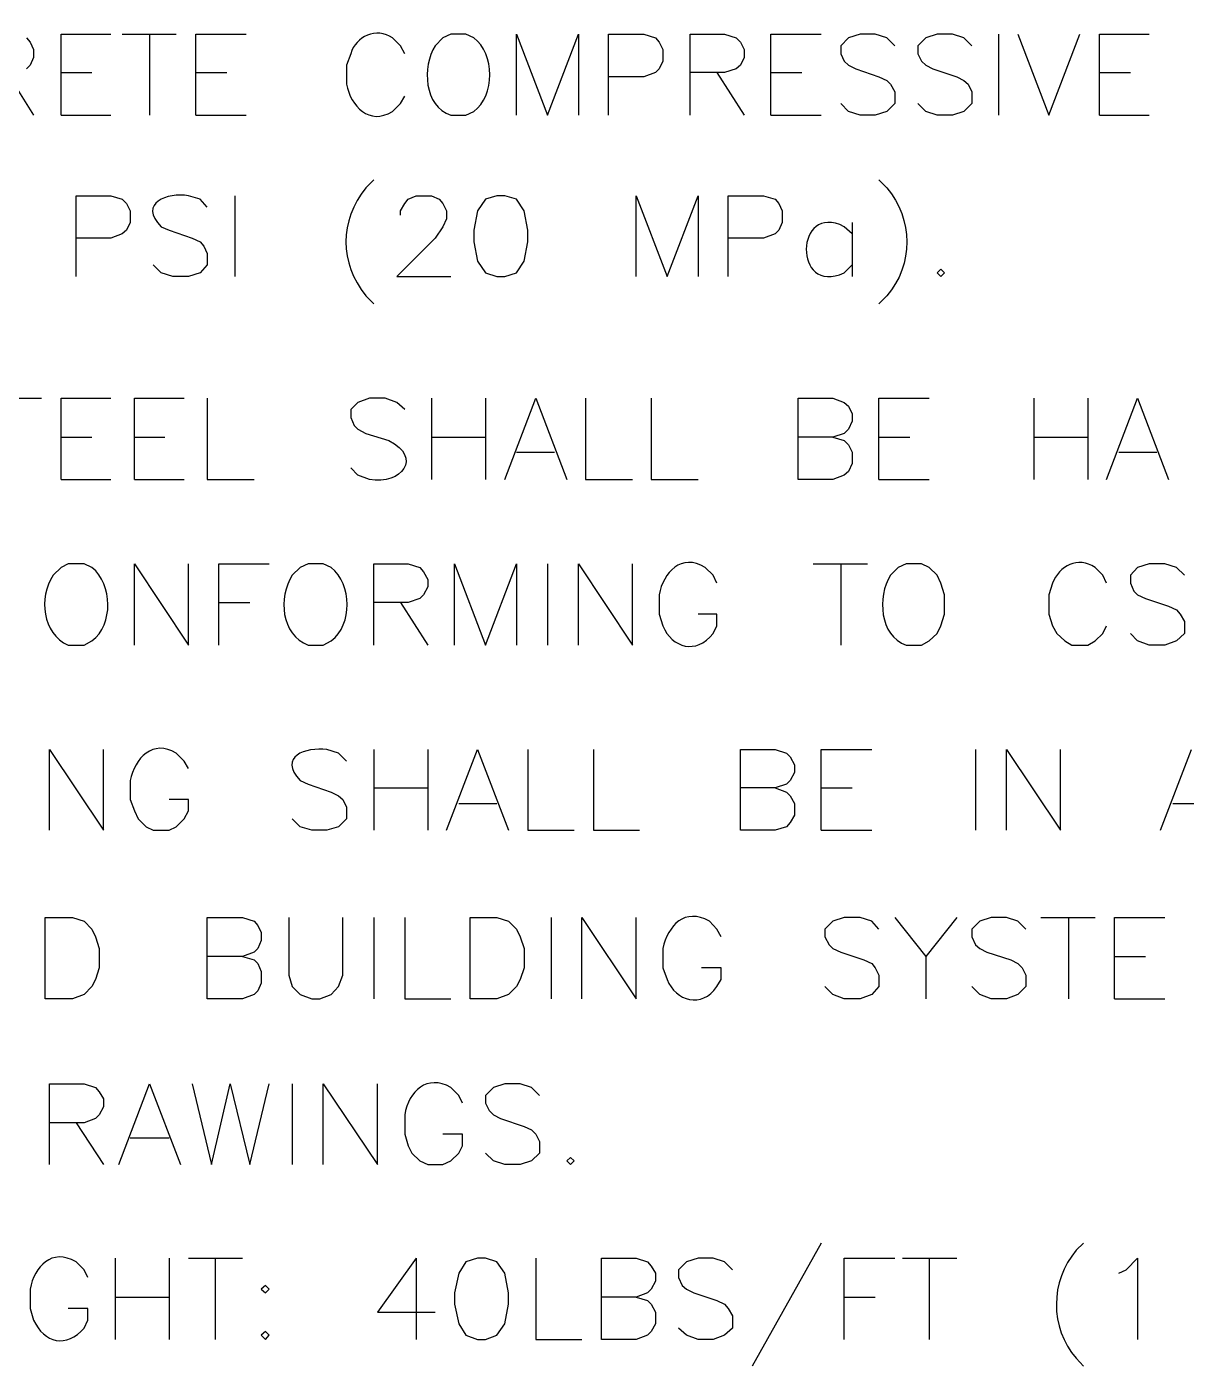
# Model space of a CAD drawing. Header units: millimetres. Extents: x 14 to 201, y 16 to 268.
# Drawn here: x 63.13 to 97.19, y 66.38 to 105.74 of the extents above; entities that cross this region are included whole.
import ezdxf

# ---------------------------------------------------------------- set-up
doc = ezdxf.new("R2010")
doc.units = ezdxf.units.MM
doc.layers.get('0').update_dxf_attribs({"linetype": 'CONTINUOUS'})

msp = doc.modelspace()

# ---------------------------------------------------------------- linework, layer by layer
at = {"color": 0}
for p, q in [((64.1354, 103.145), (64.1354, 105.517)), ((64.1354, 105.517), (65.5959, 105.517)), ((65.9335, 105.517), (67.521, 105.517)), ((66.7385, 105.517), (66.7385, 103.145)), ((68.0932, 103.145), (68.0932, 105.517)), ((68.0932, 105.517), (69.5745, 105.517)), ((75.5869, 105.517), (75.354, 105.41)), ((76.0307, 105.517), (75.5869, 105.517)), ((76.2635, 105.41), (76.0307, 105.517)), ((77.512, 103.145), (77.512, 105.517)), ((77.512, 105.517), (78.4229, 103.145)), ((78.4229, 103.145), (79.3323, 105.517)), ((79.3323, 105.517), (79.3323, 103.145)), ((80.221, 103.145), (80.221, 105.517)), ((80.221, 105.517), (81.2588, 105.517)), ((81.2588, 105.517), (81.5979, 105.41)), ((82.6135, 103.145), (82.6135, 105.517)), ((82.6135, 105.517), (83.6291, 105.517)), ((83.6291, 105.517), (83.9682, 105.41)), ((84.9835, 103.145), (84.9835, 105.517)), ((84.9835, 105.517), (86.4665, 105.517)), ((87.6088, 105.517), (87.2698, 105.41)), ((88.054, 105.517), (87.6088, 105.517)), ((88.3916, 105.41), (88.054, 105.517)), ((89.8744, 105.517), (89.5354, 105.41)), ((90.3182, 105.517), (89.8744, 105.517)), ((90.6568, 105.41), (90.3182, 105.517)), ((91.6725, 105.517), (91.6725, 103.145)), ((92.2443, 105.517), (93.1541, 103.145)), ((93.1541, 103.145), (94.065, 105.517)), ((94.6369, 103.145), (94.6369, 105.517)), ((94.6369, 105.517), (96.096, 105.517)), ((63.1197, 105.41), (63.2245, 105.283)), ((63.2245, 105.283), (63.3307, 105.071)), ((74.1041, 105.178), (73.871, 105.41)), ((74.2322, 104.944), (74.1041, 105.178)), ((75.354, 105.41), (75.1209, 105.178)), ((81.5979, 105.41), (81.704, 105.283)), ((81.704, 105.283), (81.8085, 105.071)), ((83.9682, 105.41), (84.0948, 105.283)), ((84.0948, 105.283), (84.201, 105.071)), ((87.2698, 105.41), (87.037, 105.178)), ((87.037, 105.178), (87.037, 104.944)), ((88.6245, 105.178), (88.3916, 105.41)), ((89.5354, 105.41), (89.3025, 105.178)), ((89.3025, 105.178), (89.3025, 104.944)), ((90.89, 105.178), (90.6568, 105.41)), ((63.3307, 104.838), (63.2245, 104.606)), ((63.3307, 105.071), (63.3307, 104.838)), ((72.6447, 104.944), (72.5166, 104.606)), ((81.8085, 104.732), (81.704, 104.499)), ((81.8085, 105.071), (81.8085, 104.732)), ((84.201, 104.838), (84.0948, 104.606)), ((84.201, 105.071), (84.201, 104.838)), ((87.037, 104.944), (87.1432, 104.732)), ((87.1432, 104.732), (87.2698, 104.606)), ((89.3025, 104.944), (89.4084, 104.732)), ((89.4084, 104.732), (89.5354, 104.606)), ((62.5479, 104.395), (63.3307, 103.145)), ((63.2245, 104.606), (63.1197, 104.499)), ((64.1354, 104.395), (65.0448, 104.395)), ((68.0932, 104.395), (69.004, 104.395)), ((72.5166, 104.606), (72.5166, 104.056)), ((81.5979, 104.395), (81.2588, 104.267)), ((81.704, 104.499), (81.5979, 104.395)), ((83.6291, 104.395), (82.6135, 104.395)), ((83.396, 104.395), (84.201, 103.145)), ((83.9682, 104.499), (83.6291, 104.395)), ((84.0948, 104.606), (83.9682, 104.499)), ((84.9835, 104.395), (85.8943, 104.395)), ((87.2698, 104.606), (87.4818, 104.499)), ((87.4818, 104.499), (88.1585, 104.267)), ((89.5354, 104.606), (89.746, 104.499)), ((89.746, 104.499), (90.4448, 104.267)), ((94.6369, 104.395), (95.5463, 104.395)), ((81.2588, 104.267), (80.221, 104.267)), ((88.1585, 104.267), (88.3916, 104.162)), ((88.3916, 104.162), (88.4975, 104.056)), ((88.4975, 104.056), (88.6245, 103.823)), ((90.4448, 104.267), (90.6568, 104.162)), ((90.6568, 104.162), (90.7838, 104.056)), ((90.7838, 104.056), (90.89, 103.823)), ((74.1041, 103.484), (74.2322, 103.696)), ((88.6245, 103.823), (88.6245, 103.484)), ((90.89, 103.823), (90.89, 103.484)), ((64.1354, 103.145), (65.5959, 103.145)), ((68.0932, 103.145), (69.5745, 103.145)), ((73.871, 103.251), (74.1041, 103.484)), ((75.5869, 103.145), (76.0307, 103.145)), ((76.0307, 103.145), (76.2635, 103.251)), ((84.9835, 103.145), (86.4665, 103.145)), ((87.2698, 103.251), (87.037, 103.484)), ((87.6088, 103.145), (87.2698, 103.251)), ((88.054, 103.145), (87.6088, 103.145)), ((88.3916, 103.251), (88.054, 103.145)), ((88.6245, 103.484), (88.3916, 103.251)), ((89.5354, 103.251), (89.3025, 103.484)), ((89.8744, 103.145), (89.5354, 103.251)), ((90.3182, 103.145), (89.8744, 103.145)), ((90.6568, 103.251), (90.3182, 103.145)), ((90.89, 103.484), (90.6568, 103.251)), ((94.6369, 103.145), (96.096, 103.145)), ((73.3213, 101.24), (73.0885, 101.007)), ((88.1585, 101.24), (88.3916, 101.007)), ((64.5791, 98.4042), (64.5791, 100.775)), ((64.5791, 100.775), (65.5959, 100.775)), ((65.5959, 100.775), (65.9335, 100.668)), ((68.2198, 100.668), (67.8822, 100.775)), ((69.2369, 100.775), (69.2369, 98.4042)), ((74.337, 100.668), (74.5698, 100.775)), ((74.5698, 100.775), (75.015, 100.775)), ((75.015, 100.775), (75.2479, 100.668)), ((76.9415, 100.775), (76.6025, 100.668)), ((77.1744, 100.775), (76.9415, 100.775)), ((77.512, 100.668), (77.1744, 100.775)), ((81.026, 98.4042), (81.026, 100.775)), ((81.026, 100.775), (81.9369, 98.4042)), ((81.9369, 98.4042), (82.8463, 100.775)), ((82.8463, 100.775), (82.8463, 98.4042)), ((83.735, 98.4042), (83.735, 100.775)), ((83.735, 100.775), (84.7729, 100.775)), ((84.7729, 100.775), (85.1119, 100.668)), ((65.9335, 100.668), (66.0619, 100.542)), ((66.0619, 100.542), (66.1666, 100.329)), ((68.4318, 100.435), (68.2198, 100.668)), ((74.1041, 100.329), (74.2322, 100.542)), ((74.2322, 100.542), (74.337, 100.668)), ((75.2479, 100.668), (75.354, 100.542)), ((75.354, 100.542), (75.4585, 100.329)), ((76.6025, 100.668), (76.3693, 100.329)), ((77.7448, 100.329), (77.512, 100.668)), ((85.1119, 100.668), (85.2166, 100.542)), ((85.2166, 100.542), (85.3225, 100.329)), ((66.1666, 99.9917), (66.0619, 99.7589)), ((66.1666, 100.329), (66.1666, 99.9917)), ((74.1041, 100.203), (74.1041, 100.329)), ((75.4585, 100.096), (75.354, 99.8636)), ((75.4585, 100.329), (75.4585, 100.096)), ((76.3693, 100.329), (76.2635, 99.7589)), ((77.851, 99.7589), (77.7448, 100.329)), ((85.3225, 99.9917), (85.2166, 99.7589)), ((85.3225, 100.329), (85.3225, 99.9917)), ((87.376, 99.9917), (87.376, 98.4042)), ((65.9335, 99.6527), (65.5959, 99.526)), ((66.0619, 99.7589), (65.9335, 99.6527)), ((67.0775, 99.8636), (67.3104, 99.7589)), ((67.3104, 99.7589), (67.987, 99.526)), ((75.354, 99.8636), (75.1209, 99.526)), ((76.2635, 99.7589), (76.2635, 99.4198)), ((77.851, 99.4198), (77.851, 99.7589)), ((85.1119, 99.6527), (84.7729, 99.526)), ((85.2166, 99.7589), (85.1119, 99.6527)), ((87.376, 99.6527), (87.1432, 99.8636)), ((65.5959, 99.526), (64.5791, 99.526)), ((67.987, 99.526), (68.2198, 99.4198)), ((68.2198, 99.4198), (68.326, 99.2932)), ((68.326, 99.2932), (68.4318, 99.0808)), ((75.1209, 99.526), (73.9994, 98.4042)), ((76.2635, 99.4198), (76.3693, 98.848)), ((77.7448, 98.848), (77.851, 99.4198)), ((84.7729, 99.526), (83.735, 99.526)), ((68.4318, 99.0808), (68.4318, 98.7418)), ((76.3693, 98.848), (76.6025, 98.509)), ((77.512, 98.509), (77.7448, 98.848)), ((67.0775, 98.509), (66.8443, 98.7418)), ((67.4165, 98.4042), (67.0775, 98.509)), ((67.8822, 98.4042), (67.4165, 98.4042)), ((68.2198, 98.509), (67.8822, 98.4042)), ((68.4318, 98.7418), (68.2198, 98.509)), ((73.9994, 98.4042), (75.5869, 98.4042)), ((76.6025, 98.509), (76.9415, 98.4042)), ((76.9415, 98.4042), (77.1744, 98.4042)), ((77.1744, 98.4042), (77.512, 98.509)), ((87.1432, 98.509), (87.376, 98.7418)), ((89.9791, 98.6151), (89.8744, 98.509)), ((89.8744, 98.509), (89.9791, 98.4042)), ((90.085, 98.509), (89.9791, 98.6151)), ((89.9791, 98.4042), (90.085, 98.509)), ((73.0885, 97.8323), (73.3213, 97.5995)), ((88.3916, 97.8323), (88.1585, 97.5995)), ((61.976, 94.827), (63.5635, 94.827)), ((64.1354, 92.4348), (64.1354, 94.827)), ((64.1354, 94.827), (65.5959, 94.827)), ((66.2947, 92.4348), (66.2947, 94.827)), ((66.2947, 94.827), (67.7541, 94.827)), ((68.4318, 94.827), (68.4318, 92.4348)), ((72.8557, 94.7), (72.6447, 94.488)), ((72.6447, 94.488), (72.6447, 94.2552)), ((73.1943, 94.827), (72.8557, 94.7)), ((73.6604, 94.827), (73.1943, 94.827)), ((73.9994, 94.7), (73.6604, 94.827)), ((74.2322, 94.488), (73.9994, 94.7)), ((75.015, 94.827), (75.015, 92.4348)), ((76.6025, 94.827), (76.6025, 92.4348)), ((77.1744, 92.4348), (78.0838, 94.827)), ((78.0838, 94.827), (78.9947, 92.4348)), ((79.5443, 94.827), (79.5443, 92.4348)), ((81.4709, 94.827), (81.4709, 92.4348)), ((85.7885, 92.4348), (85.7885, 94.827)), ((85.7885, 94.827), (86.8041, 94.827)), ((86.8041, 94.827), (87.1432, 94.7)), ((87.1432, 94.7), (87.2698, 94.5942)), ((87.2698, 94.5942), (87.376, 94.361)), ((88.1585, 92.4348), (88.1585, 94.827)), ((88.1585, 94.827), (89.6415, 94.827)), ((92.7104, 94.827), (92.7104, 92.4348)), ((94.2979, 94.827), (94.2979, 92.4348)), ((94.8475, 92.4348), (95.7584, 94.827)), ((95.7584, 94.827), (96.6682, 92.4348)), ((72.6447, 94.2552), (72.7495, 94.0223)), ((87.376, 94.149), (87.2698, 93.9161)), ((87.376, 94.361), (87.376, 94.149)), ((64.1354, 93.6833), (65.0448, 93.6833)), ((66.2947, 93.6833), (67.1834, 93.6833)), ((72.7495, 94.0223), (72.8557, 93.9161)), ((72.8557, 93.9161), (73.0885, 93.7892)), ((73.0885, 93.7892), (73.7665, 93.5785)), ((75.015, 93.6833), (76.6025, 93.6833)), ((86.8041, 93.6833), (85.7885, 93.6833)), ((87.1432, 93.7892), (86.8041, 93.6833)), ((86.8041, 93.6833), (87.1432, 93.5785)), ((87.2698, 93.9161), (87.1432, 93.7892)), ((88.1585, 93.6833), (89.0693, 93.6833)), ((92.7104, 93.6833), (94.2979, 93.6833)), ((87.1432, 93.5785), (87.2698, 93.4501)), ((87.2698, 93.4501), (87.376, 93.2395)), ((77.512, 93.2395), (78.6335, 93.2395)), ((87.376, 92.9005), (87.2698, 92.6677)), ((87.376, 93.2395), (87.376, 92.9005)), ((95.2073, 93.2395), (96.3291, 93.2395)), ((72.8557, 92.5615), (72.6447, 92.7735)), ((73.1943, 92.4348), (72.8557, 92.5615)), ((87.1432, 92.5615), (86.8041, 92.4348)), ((87.2698, 92.6677), (87.1432, 92.5615)), ((64.1354, 92.4348), (65.5959, 92.4348)), ((66.2947, 92.4348), (67.7541, 92.4348)), ((68.4318, 92.4348), (69.8073, 92.4348)), ((79.5443, 92.4348), (80.9198, 92.4348)), ((81.4709, 92.4348), (82.8463, 92.4348)), ((86.8041, 92.4348), (85.7885, 92.4348)), ((88.1585, 92.4348), (89.6415, 92.4348)), ((64.1354, 89.8521), (63.9025, 89.6193)), ((64.346, 89.9583), (64.1354, 89.8521)), ((64.812, 89.9583), (64.346, 89.9583)), ((65.0448, 89.8521), (64.812, 89.9583)), ((66.2947, 87.5661), (66.2947, 89.9583)), ((66.2947, 89.9583), (67.8822, 87.5661)), ((67.8822, 87.5661), (67.8822, 89.9583)), ((68.7709, 87.5661), (68.7709, 89.9583)), ((68.7709, 89.9583), (70.2525, 89.9583)), ((71.162, 89.8521), (70.9291, 89.6193)), ((71.3948, 89.9583), (71.162, 89.8521)), ((71.84, 89.9583), (71.3948, 89.9583)), ((72.0729, 89.8521), (71.84, 89.9583)), ((73.3213, 87.5661), (73.3213, 89.9583)), ((73.3213, 89.9583), (74.337, 89.9583)), ((74.337, 89.9583), (74.676, 89.8521)), ((74.676, 89.8521), (74.7818, 89.7255)), ((75.6916, 87.5661), (75.6916, 89.9583)), ((75.6916, 89.9583), (76.6025, 87.5661)), ((76.6025, 87.5661), (77.512, 89.9583)), ((77.512, 89.9583), (77.512, 87.5661)), ((78.4229, 89.9583), (78.4229, 87.5661)), ((79.3323, 87.5661), (79.3323, 89.9583)), ((79.3323, 89.9583), (80.9198, 87.5661)), ((80.9198, 87.5661), (80.9198, 89.9583)), ((83.2915, 89.6193), (83.0584, 89.8521)), ((86.2334, 89.9583), (87.8209, 89.9583)), ((87.037, 89.9583), (87.037, 87.5661)), ((88.7307, 89.8521), (88.4975, 89.6193)), ((88.9635, 89.9583), (88.7307, 89.8521)), ((89.4084, 89.9583), (88.9635, 89.9583)), ((89.6415, 89.8521), (89.4084, 89.9583)), ((89.8744, 89.6193), (89.6415, 89.8521)), ((94.7416, 89.6193), (94.5085, 89.8521)), ((95.7584, 89.8521), (95.5463, 89.6193)), ((96.096, 89.9583), (95.7584, 89.8521)), ((96.562, 89.9583), (96.096, 89.9583)), ((96.901, 89.8521), (96.562, 89.9583)), ((97.1338, 89.6193), (96.901, 89.8521)), ((74.7818, 89.7255), (74.9088, 89.4927)), ((74.9088, 89.4927), (74.9088, 89.2803)), ((83.396, 89.3865), (83.2915, 89.6193)), ((89.9791, 89.3865), (89.8744, 89.6193)), ((90.085, 89.0475), (89.9791, 89.3865)), ((93.26, 89.3865), (93.1541, 89.0475)), ((94.8475, 89.3865), (94.7416, 89.6193)), ((95.5463, 89.6193), (95.5463, 89.3865)), ((95.5463, 89.3865), (95.6525, 89.1536)), ((74.7818, 89.0475), (74.676, 88.9427)), ((74.9088, 89.2803), (74.7818, 89.0475)), ((81.704, 89.0475), (81.704, 88.477)), ((90.085, 88.477), (90.085, 89.0475)), ((93.1541, 89.0475), (93.1541, 88.477)), ((95.6525, 89.1536), (95.7584, 89.0475)), ((95.7584, 89.0475), (95.9915, 88.9427)), ((68.7709, 88.816), (69.6807, 88.816)), ((74.337, 88.816), (73.3213, 88.816)), ((74.1041, 88.816), (74.9088, 87.5661)), ((74.676, 88.9427), (74.337, 88.816)), ((95.9915, 88.9427), (96.6682, 88.7099)), ((96.6682, 88.7099), (96.901, 88.6037)), ((96.901, 88.6037), (97.0068, 88.477)), ((81.704, 88.477), (81.8085, 88.138)), ((83.396, 88.477), (82.8463, 88.477)), ((83.396, 88.138), (83.396, 88.477)), ((89.9791, 88.138), (90.085, 88.477)), ((93.1541, 88.477), (93.26, 88.138)), ((97.0068, 88.477), (97.1338, 88.2646)), ((97.1338, 88.2646), (97.1338, 87.9052)), ((83.2915, 87.9052), (83.396, 88.138)), ((89.6415, 87.6928), (89.8744, 87.9052)), ((89.8744, 87.9052), (89.9791, 88.138)), ((93.26, 88.138), (93.387, 87.9052)), ((93.387, 87.9052), (93.6198, 87.6928)), ((94.5085, 87.6928), (94.7416, 87.9052)), ((94.7416, 87.9052), (94.8475, 88.138)), ((95.7584, 87.6928), (95.5463, 87.9052)), ((97.1338, 87.9052), (96.901, 87.6928)), ((64.346, 87.5661), (64.812, 87.5661)), ((64.812, 87.5661), (65.0448, 87.6928)), ((71.3948, 87.5661), (71.84, 87.5661)), ((71.84, 87.5661), (72.0729, 87.6928)), ((88.9635, 87.5661), (89.4084, 87.5661)), ((89.4084, 87.5661), (89.6415, 87.6928)), ((93.6198, 87.6928), (93.8318, 87.5661)), ((93.8318, 87.5661), (94.2979, 87.5661)), ((94.2979, 87.5661), (94.5085, 87.6928)), ((96.096, 87.5661), (95.7584, 87.6928)), ((96.562, 87.5661), (96.096, 87.5661)), ((96.901, 87.6928), (96.562, 87.5661)), ((63.7963, 82.127), (63.7963, 84.4973)), ((63.7963, 84.4973), (65.3838, 82.127)), ((65.3838, 82.127), (65.3838, 84.4973)), ((67.7541, 84.1583), (67.521, 84.3911)), ((72.2835, 84.3911), (71.9459, 84.4973)), ((72.5166, 84.1583), (72.2835, 84.3911)), ((73.3213, 84.4973), (73.3213, 82.127)), ((74.9088, 84.4973), (74.9088, 82.127)), ((75.4585, 82.127), (76.3693, 84.4973)), ((76.3693, 84.4973), (77.2791, 82.127)), ((77.851, 84.4973), (77.851, 82.127)), ((79.7775, 84.4973), (79.7775, 82.127)), ((84.0948, 82.127), (84.0948, 84.4973)), ((84.0948, 84.4973), (85.1119, 84.4973)), ((85.1119, 84.4973), (85.4495, 84.3911)), ((85.4495, 84.3911), (85.5557, 84.2864)), ((85.5557, 84.2864), (85.6823, 84.0535)), ((86.4665, 82.127), (86.4665, 84.4973)), ((86.4665, 84.4973), (87.9479, 84.4973)), ((90.9959, 84.4973), (90.9959, 82.127)), ((91.9057, 82.127), (91.9057, 84.4973)), ((91.9057, 84.4973), (93.4932, 82.127)), ((93.4932, 82.127), (93.4932, 84.4973)), ((96.435, 82.127), (97.3459, 84.4973)), ((67.8822, 83.9474), (67.7541, 84.1583)), ((85.6823, 84.0535), (85.6823, 83.8207)), ((66.1666, 83.5875), (66.1666, 83.0365)), ((71.162, 83.5875), (71.3948, 83.4817)), ((71.3948, 83.4817), (72.0729, 83.2485)), ((85.4495, 83.4817), (85.1119, 83.3755)), ((85.5557, 83.5875), (85.4495, 83.4817)), ((85.6823, 83.8207), (85.5557, 83.5875)), ((72.0729, 83.2485), (72.2835, 83.1427)), ((72.2835, 83.1427), (72.4119, 83.0365)), ((73.3213, 83.3755), (74.9088, 83.3755)), ((85.1119, 83.3755), (84.0948, 83.3755)), ((85.1119, 83.3755), (85.4495, 83.2485)), ((85.4495, 83.2485), (85.5557, 83.1427)), ((85.5557, 83.1427), (85.6823, 82.9098)), ((86.4665, 83.3755), (87.376, 83.3755)), ((66.1666, 83.0365), (66.2947, 82.6975)), ((66.2947, 82.6975), (66.3995, 82.466)), ((67.8822, 83.0365), (67.3104, 83.0365)), ((67.7541, 82.466), (67.8822, 82.6975)), ((67.8822, 82.6975), (67.8822, 83.0365)), ((72.4119, 83.0365), (72.5166, 82.8036)), ((72.5166, 82.8036), (72.5166, 82.466)), ((75.8197, 82.9098), (76.9415, 82.9098)), ((85.6823, 82.9098), (85.6823, 82.5708)), ((96.7948, 82.9098), (97.9166, 82.9098)), ((66.3995, 82.466), (66.6323, 82.2332)), ((67.521, 82.2332), (67.7541, 82.466)), ((71.162, 82.2332), (70.9291, 82.466)), ((72.5166, 82.466), (72.2835, 82.2332)), ((85.5557, 82.3599), (85.4495, 82.2332)), ((85.6823, 82.5708), (85.5557, 82.3599)), ((66.6323, 82.2332), (66.8443, 82.127)), ((66.8443, 82.127), (67.3104, 82.127)), ((67.3104, 82.127), (67.521, 82.2332)), ((71.501, 82.127), (71.162, 82.2332)), ((71.9459, 82.127), (71.501, 82.127)), ((72.2835, 82.2332), (71.9459, 82.127)), ((77.851, 82.127), (79.2057, 82.127)), ((79.7775, 82.127), (81.1318, 82.127)), ((85.1119, 82.127), (84.0948, 82.127)), ((85.4495, 82.2332), (85.1119, 82.127)), ((86.4665, 82.127), (87.9479, 82.127)), ((63.6693, 77.1744), (63.6693, 79.5651)), ((63.6693, 79.5651), (64.4744, 79.5651)), ((64.4744, 79.5651), (64.812, 79.459)), ((68.4318, 77.1744), (68.4318, 79.5651)), ((68.4318, 79.5651), (69.4683, 79.5651)), ((69.4683, 79.5651), (69.8073, 79.459)), ((70.8244, 79.5651), (70.8244, 77.8715)), ((72.4119, 77.8715), (72.4119, 79.5651)), ((73.3213, 79.5651), (73.3213, 77.1744)), ((74.2322, 79.5651), (74.2322, 77.1744)), ((76.1573, 77.1744), (76.1573, 79.5651)), ((76.1573, 79.5651), (76.9415, 79.5651)), ((76.9415, 79.5651), (77.2791, 79.459)), ((78.529, 79.5651), (78.529, 77.1744)), ((79.4385, 77.1744), (79.4385, 79.5651)), ((79.4385, 79.5651), (81.026, 77.1744)), ((81.026, 77.1744), (81.026, 79.5651)), ((87.1432, 79.5651), (86.8041, 79.459)), ((87.6088, 79.5651), (87.1432, 79.5651)), ((87.9479, 79.459), (87.6088, 79.5651)), ((88.6245, 79.5651), (89.5354, 78.4229)), ((90.4448, 79.5651), (89.5354, 78.4229)), ((91.4619, 79.5651), (91.1229, 79.459)), ((91.9057, 79.5651), (91.4619, 79.5651)), ((92.2443, 79.459), (91.9057, 79.5651)), ((92.921, 79.5651), (94.5085, 79.5651)), ((93.726, 79.5651), (93.726, 77.1744)), ((95.0807, 77.1744), (95.0807, 79.5651)), ((95.0807, 79.5651), (96.562, 79.5651)), ((64.812, 79.459), (65.0448, 79.2261)), ((65.0448, 79.2261), (65.151, 78.9947)), ((69.8073, 79.459), (69.9135, 79.3323)), ((69.9135, 79.3323), (70.0193, 79.1214)), ((70.0193, 79.1214), (70.0193, 78.8885)), ((77.2791, 79.459), (77.512, 79.2261)), ((77.512, 79.2261), (77.6182, 78.9947)), ((83.396, 79.2261), (83.1854, 79.459)), ((83.5244, 78.9933), (83.396, 79.2261)), ((86.8041, 79.459), (86.571, 79.2261)), ((86.571, 79.2261), (86.571, 78.9933)), ((88.1585, 79.2261), (87.9479, 79.459)), ((91.1229, 79.459), (90.89, 79.2261)), ((90.89, 79.2261), (90.89, 78.9933)), ((92.4775, 79.2261), (92.2443, 79.459)), ((65.151, 78.9947), (65.2568, 78.6557)), ((70.0193, 78.8885), (69.9135, 78.6557)), ((77.6182, 78.9947), (77.7448, 78.6557)), ((86.571, 78.9933), (86.6994, 78.7619)), ((86.6994, 78.7619), (86.8041, 78.6557)), ((90.89, 78.9933), (90.9959, 78.7619)), ((90.9959, 78.7619), (91.1229, 78.6557)), ((65.2568, 78.6557), (65.2568, 78.0838)), ((69.4683, 78.4229), (68.4318, 78.4229)), ((69.8073, 78.5495), (69.4683, 78.4229)), ((69.4697, 78.4229), (69.8073, 78.3167)), ((69.9135, 78.6557), (69.8073, 78.5495)), ((77.7448, 78.6557), (77.7448, 78.0838)), ((81.8085, 78.6557), (81.8085, 78.0838)), ((86.8041, 78.6557), (87.037, 78.5495)), ((87.037, 78.5495), (87.715, 78.3167)), ((89.5354, 78.4229), (89.5354, 77.1744)), ((91.1229, 78.6557), (91.3335, 78.5495)), ((91.3335, 78.5495), (92.0323, 78.3167)), ((95.0807, 78.4229), (95.9915, 78.4229)), ((65.2568, 78.0838), (65.151, 77.7448)), ((69.8073, 78.3167), (69.9135, 78.2105)), ((69.9135, 78.2105), (70.0193, 77.9776)), ((70.0193, 77.9776), (70.0193, 77.6386)), ((77.7448, 78.0838), (77.6182, 77.7448)), ((81.8085, 78.0838), (81.9369, 77.7448)), ((83.5244, 78.0838), (82.9525, 78.0838)), ((83.5244, 77.7448), (83.5244, 78.0838)), ((87.715, 78.3167), (87.9479, 78.2105)), ((87.9479, 78.2105), (88.054, 78.0838)), ((88.054, 78.0838), (88.1585, 77.8715)), ((92.0323, 78.3167), (92.2443, 78.2105)), ((92.2443, 78.2105), (92.3713, 78.0838)), ((92.3713, 78.0838), (92.4775, 77.8715)), ((65.151, 77.7448), (65.0448, 77.5339)), ((70.0193, 77.6386), (69.9135, 77.4072)), ((70.8244, 77.8715), (70.9291, 77.5339)), ((72.2835, 77.5339), (72.4119, 77.8715)), ((77.6182, 77.7448), (77.512, 77.5339)), ((83.396, 77.5339), (83.5244, 77.7448)), ((88.1585, 77.8715), (88.1585, 77.5339)), ((92.4775, 77.8715), (92.4775, 77.5339)), ((64.4744, 77.1744), (63.6693, 77.1744)), ((64.812, 77.301), (64.4744, 77.1744)), ((65.0448, 77.5339), (64.812, 77.301)), ((69.4697, 77.1744), (68.4318, 77.1744)), ((69.8073, 77.301), (69.4697, 77.1744)), ((69.9135, 77.4072), (69.8073, 77.301)), ((70.9291, 77.5339), (71.162, 77.301)), ((71.162, 77.301), (71.501, 77.1744)), ((71.501, 77.1744), (71.7338, 77.1744)), ((71.7338, 77.1744), (72.0729, 77.301)), ((72.0729, 77.301), (72.2835, 77.5339)), ((74.2322, 77.1744), (75.5869, 77.1744)), ((76.9415, 77.1744), (76.1573, 77.1744)), ((77.2791, 77.301), (76.9415, 77.1744)), ((77.512, 77.5339), (77.2791, 77.301)), ((86.8041, 77.301), (86.571, 77.5339)), ((87.1432, 77.1744), (86.8041, 77.301)), ((87.6088, 77.1744), (87.1432, 77.1744)), ((87.9479, 77.301), (87.6088, 77.1744)), ((88.1585, 77.5339), (87.9479, 77.301)), ((91.1229, 77.301), (90.89, 77.5339)), ((91.4619, 77.1744), (91.1229, 77.301)), ((91.9057, 77.1744), (91.4619, 77.1744)), ((92.2443, 77.301), (91.9057, 77.1744)), ((92.4775, 77.5339), (92.2443, 77.301)), ((95.0807, 77.1744), (96.562, 77.1744)), ((63.7963, 72.3057), (63.7963, 74.676)), ((63.7963, 74.676), (64.812, 74.676)), ((64.812, 74.676), (65.151, 74.5698)), ((65.151, 74.5698), (65.2568, 74.4432)), ((65.2568, 74.4432), (65.3838, 74.2308)), ((65.829, 72.3057), (66.7385, 74.676)), ((66.7385, 74.676), (67.6494, 72.3057)), ((67.987, 74.676), (68.5588, 72.3057)), ((68.5588, 72.3057), (69.1085, 74.676)), ((69.1085, 74.676), (69.6807, 72.3057)), ((69.6807, 72.3057), (70.2525, 74.676)), ((70.9291, 74.676), (70.9291, 72.3057)), ((71.84, 72.3057), (71.84, 74.676)), ((71.84, 74.676), (73.4275, 72.3057)), ((73.4275, 72.3057), (73.4275, 74.676)), ((75.8183, 74.337), (75.5869, 74.5698)), ((76.8354, 74.5698), (76.6025, 74.337)), ((77.1744, 74.676), (76.8354, 74.5698)), ((77.6182, 74.676), (77.1744, 74.676)), ((77.9568, 74.5698), (77.6182, 74.676)), ((78.19, 74.337), (77.9568, 74.5698)), ((65.3838, 73.9994), (65.2568, 73.7665)), ((65.3838, 74.2308), (65.3838, 73.9994)), ((75.9245, 74.1041), (75.8183, 74.337)), ((76.6025, 74.337), (76.6025, 74.1041)), ((76.6025, 74.1041), (76.7084, 73.8932)), ((65.151, 73.6604), (64.812, 73.5334)), ((65.2568, 73.7665), (65.151, 73.6604)), ((74.2308, 73.7665), (74.2308, 73.1943)), ((76.7084, 73.8932), (76.8354, 73.7665)), ((76.8354, 73.7665), (77.046, 73.6604)), ((77.046, 73.6604), (77.7448, 73.4275)), ((64.812, 73.5334), (63.7963, 73.5334)), ((64.5791, 73.5334), (65.3838, 72.3057)), ((77.7448, 73.4275), (77.9568, 73.3213)), ((77.9568, 73.3213), (78.0838, 73.1943)), ((66.1666, 73.0885), (67.3104, 73.0885)), ((74.2308, 73.1943), (74.337, 72.8557)), ((74.337, 72.8557), (74.4432, 72.6433)), ((75.9245, 73.1943), (75.354, 73.1943)), ((75.8183, 72.6433), (75.9245, 72.8557)), ((75.9245, 72.8557), (75.9245, 73.1943)), ((78.0838, 73.1943), (78.19, 72.9823)), ((78.19, 72.9823), (78.19, 72.6433)), ((74.4432, 72.6433), (74.676, 72.4119)), ((75.5869, 72.4119), (75.8183, 72.6433)), ((76.8354, 72.4119), (76.6025, 72.6433)), ((78.19, 72.6433), (77.9568, 72.4119)), ((79.0995, 72.5166), (78.9933, 72.4119)), ((79.2057, 72.4119), (79.0995, 72.5166)), ((74.676, 72.4119), (74.9088, 72.3057)), ((74.9088, 72.3057), (75.354, 72.3057)), ((75.354, 72.3057), (75.5869, 72.4119)), ((77.1744, 72.3057), (76.8354, 72.4119)), ((77.6182, 72.3057), (77.1744, 72.3057)), ((77.9568, 72.4119), (77.6182, 72.3057)), ((78.9933, 72.4119), (79.0995, 72.3057)), ((79.0995, 72.3057), (79.2057, 72.4119)), ((86.4665, 69.9975), (84.4338, 66.3787)), ((94.1709, 69.9975), (93.9588, 69.7865)), ((64.812, 69.2146), (64.5791, 69.4475)), ((65.7229, 69.5537), (65.7229, 67.1615)), ((67.3104, 69.5537), (67.3104, 67.1615)), ((67.8808, 69.5537), (69.4683, 69.5537)), ((68.665, 69.5537), (68.665, 67.1615)), ((74.5698, 69.5537), (73.4275, 67.9662)), ((74.5698, 69.5537), (74.5698, 67.1615)), ((76.0307, 69.4475), (75.8183, 69.1085)), ((76.3693, 69.5537), (76.0307, 69.4475)), ((76.6025, 69.5537), (76.3693, 69.5537)), ((76.9415, 69.4475), (76.6025, 69.5537)), ((77.1744, 69.1085), (76.9415, 69.4475)), ((78.0838, 69.5537), (78.0838, 67.1615)), ((80.0104, 67.1615), (80.0104, 69.5537)), ((80.0104, 69.5537), (81.026, 69.5537)), ((81.026, 69.5537), (81.365, 69.4475)), ((81.365, 69.4475), (81.4709, 69.3208)), ((81.4709, 69.3208), (81.5979, 69.1085)), ((82.5073, 69.4475), (82.2745, 69.2146)), ((82.8463, 69.5537), (82.5073, 69.4475)), ((83.2915, 69.5537), (82.8463, 69.5537)), ((83.6291, 69.4475), (83.2915, 69.5537)), ((83.862, 69.2146), (83.6291, 69.4475)), ((87.1432, 67.1615), (87.1432, 69.5537)), ((87.1432, 69.5537), (88.6245, 69.5537)), ((88.8573, 69.5537), (90.4448, 69.5537)), ((89.6415, 69.5537), (89.6415, 67.1615)), ((95.4193, 69.2146), (95.7584, 69.5537)), ((95.7584, 69.5537), (95.7584, 67.1615)), ((64.9182, 68.9818), (64.812, 69.2146)), ((75.8183, 69.1085), (75.6916, 68.538)), ((77.2791, 68.538), (77.1744, 69.1085)), ((81.5979, 69.1085), (81.5979, 68.8756)), ((82.2745, 69.2146), (82.2745, 68.9818)), ((82.2745, 68.9818), (82.3807, 68.749)), ((95.2073, 69.1085), (95.4193, 69.2146)), ((63.2245, 68.6428), (63.2245, 68.0724)), ((70.1463, 68.749), (70.0193, 68.6428)), ((70.0193, 68.6428), (70.1463, 68.538)), ((70.2525, 68.6428), (70.1463, 68.749)), ((70.1463, 68.538), (70.2525, 68.6428)), ((75.6916, 68.538), (75.6916, 68.199)), ((77.2791, 68.199), (77.2791, 68.538)), ((81.365, 68.538), (81.026, 68.41)), ((81.4709, 68.6428), (81.365, 68.538)), ((81.5979, 68.8756), (81.4709, 68.6428)), ((82.3807, 68.749), (82.5073, 68.6428)), ((82.5073, 68.6428), (82.7193, 68.538)), ((82.7193, 68.538), (83.396, 68.3052)), ((65.7229, 68.41), (67.3104, 68.41)), ((75.6916, 68.199), (75.8183, 67.6271)), ((77.1744, 67.6271), (77.2791, 68.199)), ((81.026, 68.41), (80.0104, 68.41)), ((81.026, 68.41), (81.365, 68.3052)), ((81.365, 68.3052), (81.4709, 68.199)), ((81.4709, 68.199), (81.5979, 67.9662)), ((83.396, 68.3052), (83.6291, 68.199)), ((83.6291, 68.199), (83.735, 68.0724)), ((87.1432, 68.41), (88.054, 68.41)), ((63.2245, 68.0724), (63.3307, 67.7333)), ((64.9182, 68.0724), (64.346, 68.0724)), ((64.812, 67.5005), (64.9182, 67.7333)), ((64.9182, 67.7333), (64.9182, 68.0724)), ((73.4275, 67.9662), (75.1209, 67.9662)), ((81.5979, 67.9662), (81.5979, 67.6271)), ((83.735, 68.0724), (83.862, 67.86)), ((83.862, 67.86), (83.862, 67.5005)), ((70.1463, 67.3943), (70.0193, 67.2881)), ((70.2525, 67.2881), (70.1463, 67.3943)), ((75.8183, 67.6271), (76.0307, 67.2881)), ((76.9415, 67.2881), (77.1744, 67.6271)), ((81.4709, 67.3943), (81.365, 67.2881)), ((81.5979, 67.6271), (81.4709, 67.3943)), ((82.5073, 67.2881), (82.2745, 67.5005)), ((83.862, 67.5005), (83.6291, 67.2881)), ((70.0193, 67.2881), (70.1463, 67.1615)), ((70.1463, 67.1615), (70.2525, 67.2881)), ((76.0307, 67.2881), (76.3693, 67.1615)), ((76.3693, 67.1615), (76.6025, 67.1615)), ((76.6025, 67.1615), (76.9415, 67.2881)), ((78.0838, 67.1615), (79.4385, 67.1615)), ((81.026, 67.1615), (80.0104, 67.1615)), ((81.365, 67.2881), (81.026, 67.1615)), ((82.8463, 67.1615), (82.5073, 67.2881)), ((83.2915, 67.1615), (82.8463, 67.1615)), ((83.6291, 67.2881), (83.2915, 67.1615)), ((93.9588, 66.6115), (94.1709, 66.3787))]:
    msp.add_line(p, q, dxfattribs=at)
for points in [[(73.871, 105.41), (73.4081, 105.738), (72.7893, 105.461), (72.6447, 104.944)], [(75.1209, 105.178), (74.742, 104.567), (74.7917, 103.397), (75.5869, 103.145)], [(76.2635, 103.251), (76.889, 103.695), (76.8766, 104.964), (76.2635, 105.41)], [(72.5166, 104.056), (72.6514, 103.398), (73.1876, 102.828), (73.871, 103.251)], [(67.8822, 100.775), (67.2691, 100.87), (66.3871, 100.564), (67.0775, 99.8636)], [(73.0885, 101.007), (72.318, 100.025), (72.3043, 98.8138), (73.0885, 97.8323)], [(88.3916, 101.007), (89.1674, 100.098), (89.1812, 98.7393), (88.3916, 97.8323)], [(87.1432, 99.8636), (85.6865, 100.61), (85.6202, 97.8105), (87.1432, 98.509)], [(73.7665, 93.5785), (74.7529, 93.0797), (74.1426, 92.268), (73.1943, 92.4348)], [(83.0584, 89.8521), (82.3627, 90.2751), (81.8226, 89.7061), (81.704, 89.0475)], [(94.5085, 89.8521), (94.0082, 90.1898), (93.4614, 89.8934), (93.26, 89.3865)], [(65.0448, 87.6928), (65.6788, 88.1807), (65.6608, 89.3396), (65.0448, 89.8521)], [(72.0729, 87.6928), (72.7068, 88.1807), (72.6888, 89.3396), (72.0729, 89.8521)], [(63.9025, 89.6193), (63.4753, 88.9607), (63.5758, 87.9119), (64.346, 87.5661)], [(70.9291, 89.6193), (70.5033, 88.9663), (70.6011, 87.8801), (71.3948, 87.5661)], [(88.4975, 89.6193), (88.1119, 88.9825), (88.1712, 87.8526), (88.9635, 87.5661)], [(81.8085, 88.138), (82.102, 87.4794), (82.7761, 87.285), (83.2915, 87.9052)], [(67.521, 84.3911), (66.8376, 84.8141), (66.3014, 84.2451), (66.1666, 83.5875)], [(71.9459, 84.4973), (71.3274, 84.5841), (70.4906, 84.2878), (71.162, 83.5875)], [(83.1854, 79.459), (82.448, 79.8587), (81.9753, 79.339), (81.8085, 78.6557)], [(81.9369, 77.7448), (82.1863, 77.0985), (82.9677, 76.8823), (83.396, 77.5339)], [(75.5869, 74.5698), (74.888, 74.9596), (74.3521, 74.4746), (74.2308, 73.7665)], [(64.5791, 69.4475), (63.8609, 69.8542), (63.3582, 69.3166), (63.2245, 68.6428)], [(93.9588, 69.7865), (93.1845, 68.8813), (93.1704, 67.5128), (93.9588, 66.6115)], [(63.3307, 67.7333), (63.6309, 67.0553), (64.3075, 66.9025), (64.812, 67.5005)]]:
    msp.add_open_spline(points, degree=3, dxfattribs=at)

doc.saveas('drawing.dxf')
